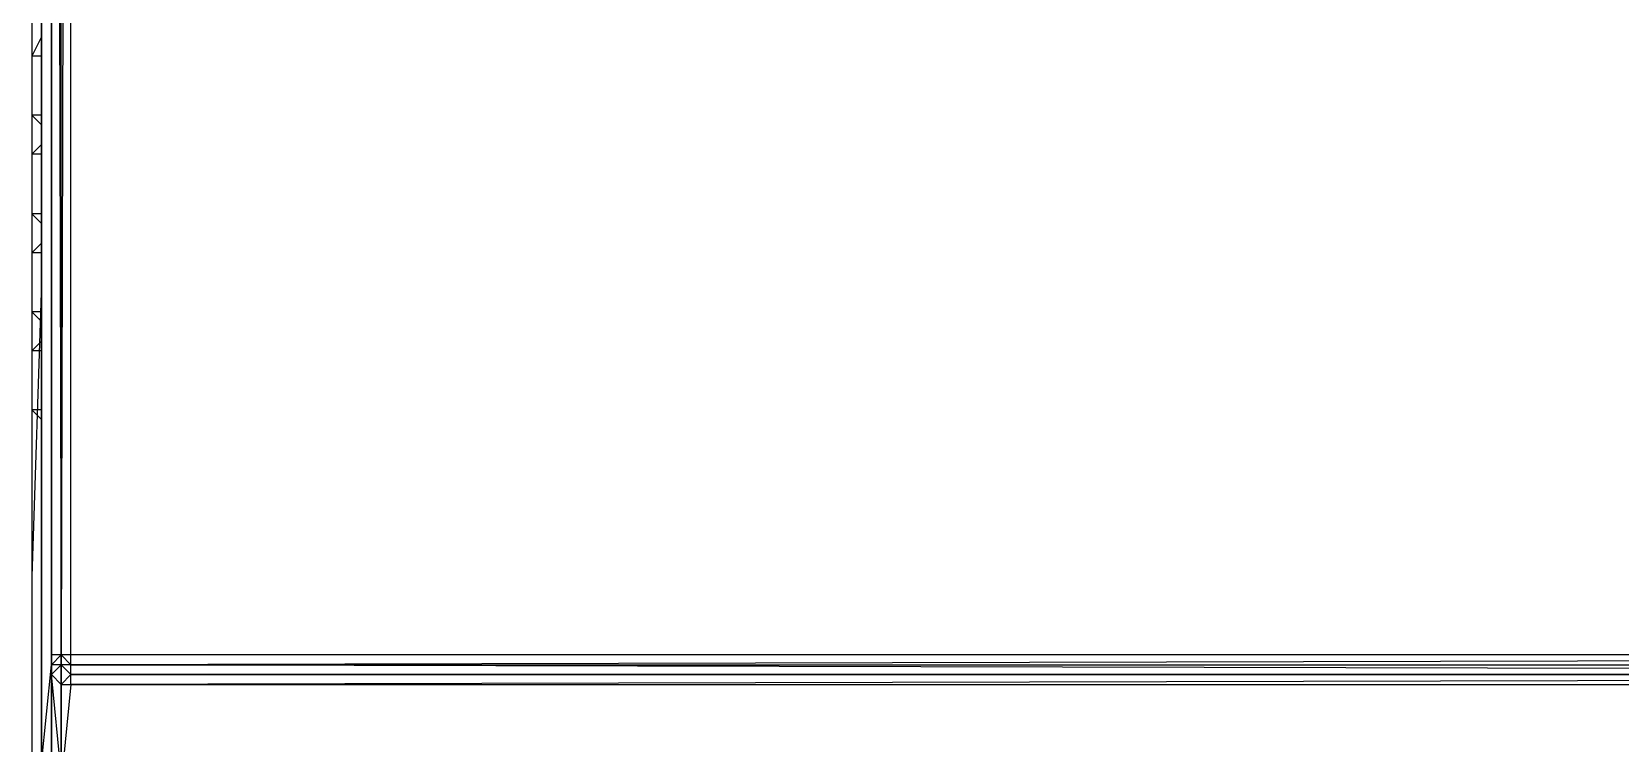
# Model space of a CAD drawing. Header units: millimetres. Extents: x 0 to 3881, y 0 to 2744.
# Drawn here: x 1737.57 to 1777.38, y 1970.94 to 1988.77 of the extents above; entities that cross this region are included whole.
import ezdxf

# ---------------------------------------------------------------- set-up
doc = ezdxf.new("R2010")
doc.units = ezdxf.units.MM

# ---------------------------------------------------------------- blocks, each defined once
blk = doc.blocks.new('A$C147918ED')
at = {"flags": 128}
for points in [[(104.678, 112.379), (104.678, 133.026), (104.678, 133.271), (104.433, 133.271), (104.187, 133.517), (0.737, 133.517), (0.491, 133.271), (0.246, 133.026), (0.246, 112.379), (0.246, 31.96), (0.491, 31.714), (0.491, 31.468), (0.737, 31.468), (1.965, 31.468), (2.211, 31.468), (2.456, 31.468), (102.468, 31.468), (102.713, 31.468), (102.959, 31.468)], [(0.491, 31.714), (0.246, 31.96), (0.246, 32.205), (0.491, 34.676), (0.491, 34.922), (0.491, 130.078), (0.491, 130.324), (0.246, 132.78), (0.246, 133.026)], [(103.941, 34.922), (0.983, 34.676), (0.983, 34.922), (0.983, 130.078), (0.737, 34.922), (0.737, 130.078), (0.491, 130.078), (0.491, 130.324)], [(0.491, 130.078), (0.737, 34.922)], [(0.246, 22.872), (0.246, 112.379), (0.246, 108.435), (0.246, 108.189), (0.246, 107.944), (0.246, 80.405), (0.246, 80.159), (0.246, 79.914), (0.246, 79.422), (0.246, 70.811), (0.246, 70.566), (0.246, 70.074), (0.246, 69.829), (0.246, 44.255), (0, 36.887), (0, 36.641), (0, 36.395)], [(0, 56.796), (0, 36.395), (0, 36.15), (0, 12.541)], [(0.246, 50.41), (0, 49.919), (0, 48.445), (0.246, 48.2)], [(0.246, 49.919), (0, 49.919)], [(0.246, 48.445), (0, 48.445)], [(0.246, 47.708), (0, 47.463), (0, 45.975), (0.246, 45.729)], [(0.246, 47.463), (0, 47.463)], [(0.246, 45.975), (0, 45.975)], [(0.246, 45.238), (0, 44.992), (0, 43.518), (0.246, 43.273)], [(0.246, 44.992), (0, 44.992)], [(0.246, 43.518), (0, 43.518)], [(0.246, 42.782), (0, 42.536), (0, 41.062), (0.246, 40.817)], [(0.246, 42.536), (0, 42.536)], [(0.246, 41.062), (0, 41.062)], [(0, 40.08), (0, 38.36)], [(0, 37.378), (0, 36.395)], [(0.491, 34.676), (0.737, 34.922), (0.491, 34.922)], [(0.983, 34.185), (0.737, 31.714), (0.737, 34.185), (0.737, 31.96), (0.491, 34.43), (0.491, 31.96), (0.491, 34.676)], [(103.941, 34.676), (103.941, 34.922), (0.983, 34.922), (0.737, 34.922), (0.983, 34.676), (0.737, 34.676)], [(104.187, 34.43), (103.941, 34.43), (0.983, 34.43), (103.941, 34.43), (0.983, 34.43), (0.737, 34.676), (0.983, 34.43), (0.983, 34.676)]]:
    blk.add_lwpolyline(points, dxfattribs=at)
for points in [[(0.491, 130.078), (0.491, 34.922)], [(0.491, 34.676), (0.491, 34.43), (0.737, 34.185), (0.737, 34.676), (0.737, 34.922), (0.737, 34.676)], [(0.491, 34.676), (0.491, 34.922), (0.491, 34.676), (0.491, 34.43), (0.491, 34.676), (0.491, 34.922)], [(0.491, 34.676), (0.491, 34.43), (0.491, 34.676)], [(0.737, 34.185), (0.491, 34.43), (0.737, 34.676), (0.737, 34.185)], [(103.941, 34.43), (0.983, 34.676), (103.941, 34.676), (103.941, 34.43)], [(0.737, 34.185), (0.983, 34.185), (0.983, 34.43)], [(103.941, 34.185), (103.941, 34.43), (0.983, 34.185)]]:
    blk.add_lwpolyline(points, close=True, dxfattribs=at)

msp = doc.modelspace()

# ---------------------------------------------------------------- block references
at = {"color": 7, "ltscale": 3}
msp.add_blockref('A$C147918ED', (1737.573, 1938.234), dxfattribs=at)

doc.saveas('drawing.dxf')
